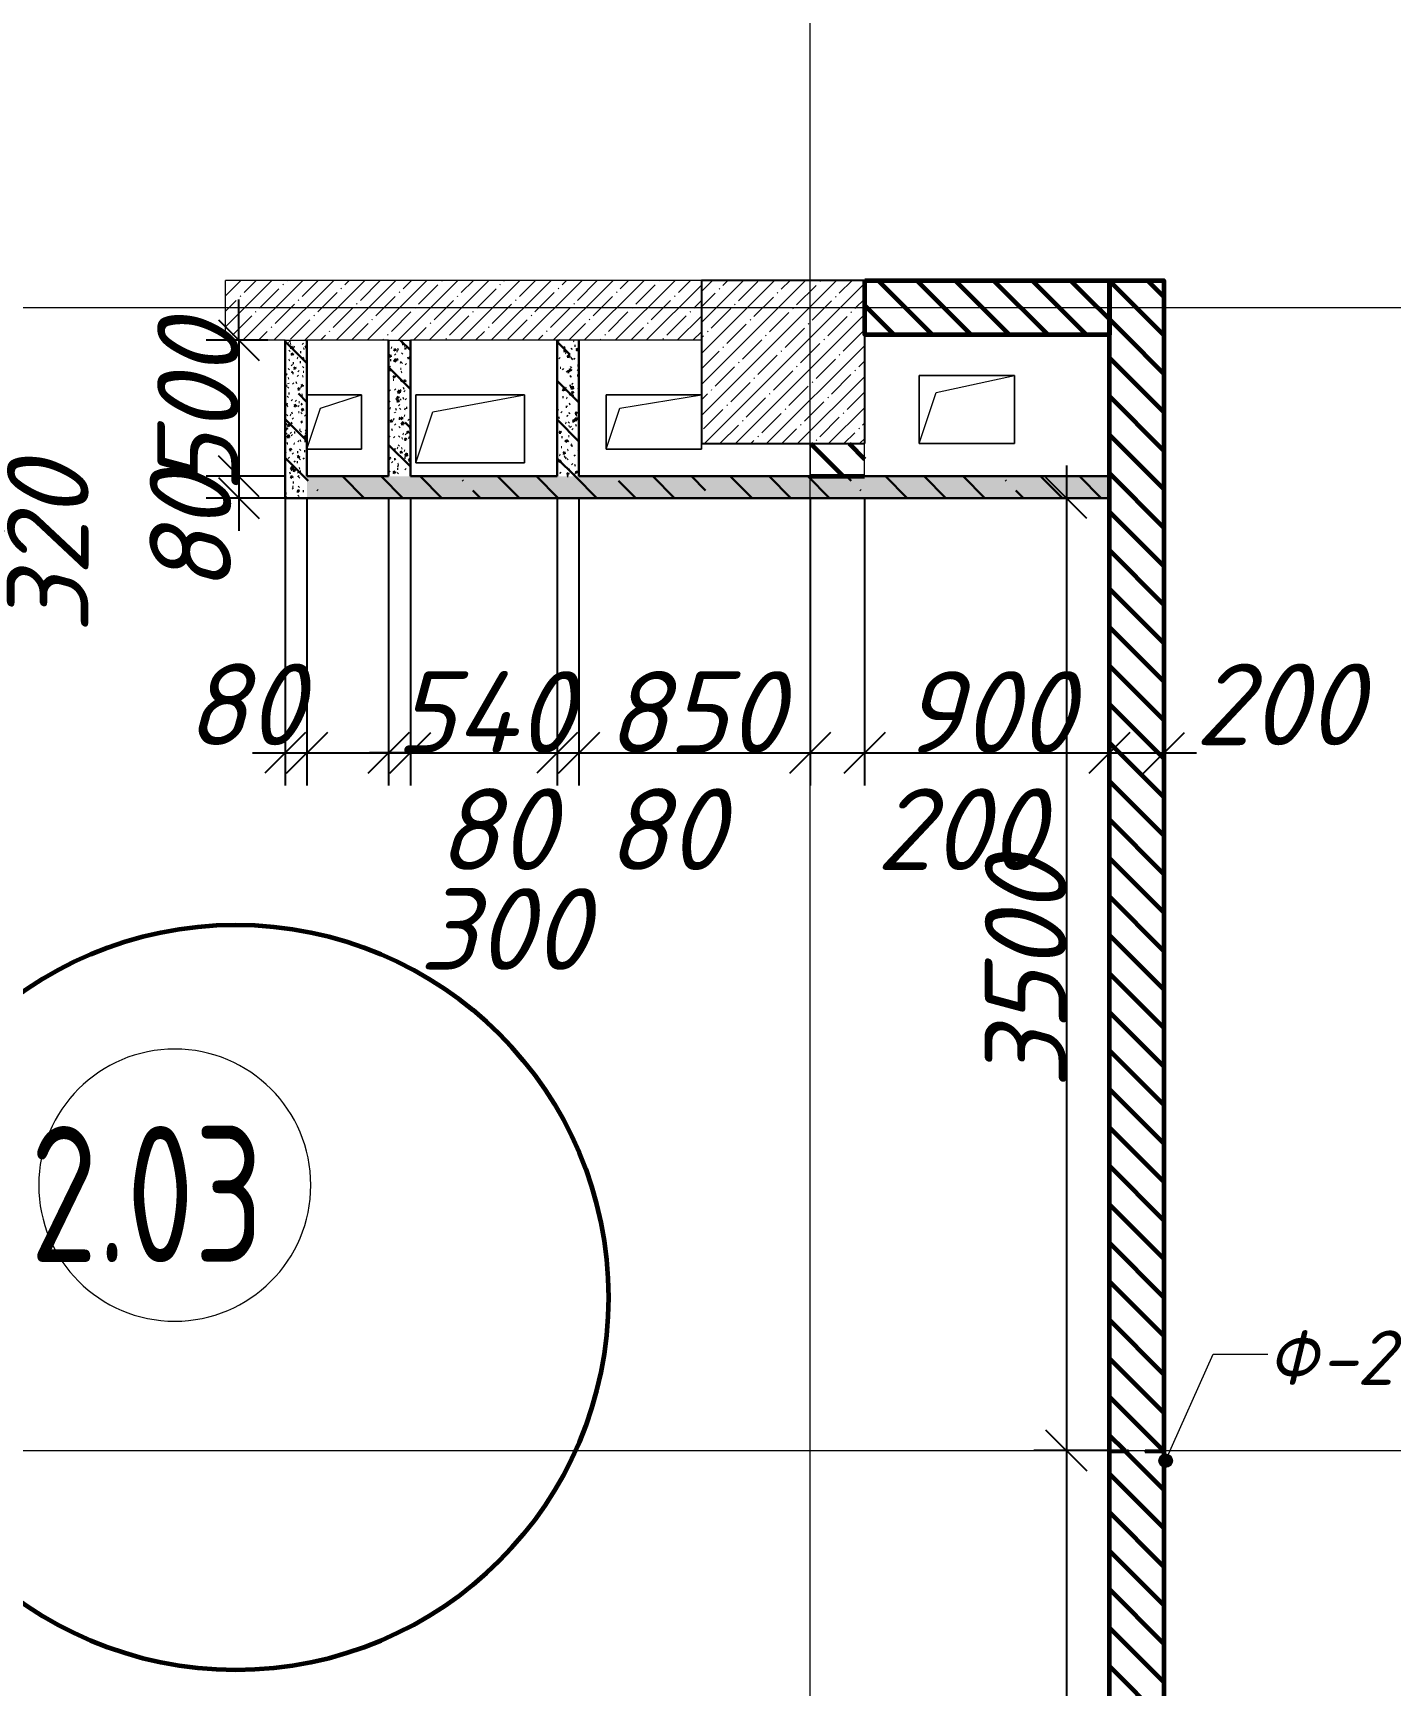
# Model space of a CAD drawing. Header units: millimetres. Extents: x 12986 to 523328, y -9759 to 30092.
# Drawn here: x 265850 to 270841, y -31 to 6043 of the extents above; entities that cross this region are included whole.
import ezdxf

# ---------------------------------------------------------------- set-up
doc = ezdxf.new("R2010")
doc.units = ezdxf.units.MM
for name, color, linetype, lineweight in [('0) ПГП', 1, 'Continuous', 30), ('2) Расчет', 1, 'Continuous', 30), ('5) Блок ячеистый', 160, 'Continuous', 60), ('A-ANNO-DIMS', 7, 'Continuous', 9), ('A-AREA-IDEN', 7, 'Continuous', 9), ('A-FLOR', 7, 'Continuous', 9), ('A-GENM', 7, 'Continuous', 9), ('A-GENM-1', 7, 'Continuous', 25), ('A-GENM-IDEN', 7, 'Continuous', 9), ('A-WALL-FNSH-2', 7, 'Continuous', 5), ('A-WALL-PATT-1', 7, 'Continuous', 5), ('S-COLS', 7, 'Continuous', 9), ('S-COLS-1', 7, 'Continuous', 5), ('S-COLS-2', 7, 'Continuous', 25), ('Оси-1', 7, 'Continuous', 20)]:
    doc.layers.add(name, color=color, linetype=linetype, lineweight=lineweight)
doc.layers.add('0)Допникки кружки', color=7, linetype='Continuous', plot=False)
doc.layers.add('A-WALL-3', color=7, linetype='Continuous', lineweight=5, true_color=0x000000)
doc.layers.add('A-WALL-5', color=7, linetype='Continuous', lineweight=13, true_color=0x008000)
doc.styles.add('ISOCPEUR_I_2', font='isocpeui.ttf', dxfattribs={"height": 300})
doc.styles.add('СПДС', font='ГОСТ тип А.ttf', dxfattribs={"width": 0.9})
doc.dimstyles.new('ISO-2_0_0_9К_СРЕДНИЙ', dxfattribs={"dimscale": 304.8, "dimtxt": 199.196235, "dimasz": 0.492126, "dimexe": 0.393701, "dimexo": 0, "dimgap": 0, "dimtad": 1, "dimdec": 0, "dimzin": 0, "dimdsep": 46, "dimtxsty": 'ISOCPEUR_I_2', "dimblk1": 'OBLIQUE', "dimblk2": 'OBLIQUE', "dimsah": 1, "dimcen": 0.09, "dimdle": 0.393701, "dimazin": 0, "dimtfac": 1, "dimtdec": 4, "dimtix": 1, "dimtmove": 2, "dimatfit": 3, "dimfxl": 1, "dimtvp": 1, "dimtolj": 1, "dimtzin": 0, "dimarcsym": 2})
doc.dimstyles.new('ISO-2_0_0_9К_СРЕДНИЙ_2', dxfattribs={"dimscale": 304.8, "dimtxt": 199.196235, "dimasz": 0.492126, "dimexe": 0.393701, "dimexo": 0, "dimgap": 0, "dimtad": 1, "dimdec": 0, "dimzin": 0, "dimdsep": 46, "dimtxsty": 'ISOCPEUR_I_2', "dimblk1": 'OBLIQUE', "dimblk2": 'OBLIQUE', "dimsah": 1, "dimcen": 0.09, "dimdle": 0.393701, "dimazin": 0, "dimtfac": 1, "dimtdec": 4, "dimtix": 1, "dimtmove": 0, "dimatfit": 3, "dimfxl": 1, "dimtvp": 1, "dimtolj": 1, "dimtzin": 0, "dimarcsym": 2})
pattern_1 = [(135, (239096.85, -2765.93), (-70.71068, -70.71068), [])]
pattern_2 = [(50, (239096.85, -2765.93), (72.87376, -6.37607), [7.62, -83.82]), (355, (239096.85, -2765.93), (-14.09699, 76.42244), [6.096, -67.056]), (100.451, (239102.924, -2766.464), (58.77696, 70.04687), [6.476, -71.236]), (46.184, (239096.85, -2745.61), (108.43142, -16.81745), [11.43, -125.73]), (96.636, (239105.89, -2747.01), (94.961, 98.9709), [9.714, -106.854]), (351.184, (239096.85, -2745.61), (94.96227, 98.9702), [9.144, -100.584]), (21, (239107.01, -2750.69), (60.64565, -40.90654), [7.62, -83.82]), (326, (239107.01, -2750.69), (24.72083, 73.67493), [6.096, -67.056]), (71.451, (239112.065, -2754.1), (85.36689, 32.76874), [6.476, -71.236]), (37.5, (239096.85, -2765.933), (1.235525, 33.822432), [3.353, -62.89, 3.353, -64.719, -67.31]), (37.5, (239096.85, -2765.933), (1.235525, 33.822432), [-134.315, 3.353, -63.957]), (7.5, (239096.85, -2765.933), (26.728146, 40.07255), [3.353, -35.458, 3.353, -61.366, -25.654]), (7.5, (239096.85, -2765.933), (26.728146, 40.07255), [-103.53, 3.353, -22.301]), (327.5, (239074.194, -2765.933), (54.236318, -2.292117), [3.353, -22.047, 3.353, -75.895, -105.156]), (327.5, (239074.194, -2765.933), (54.236318, -2.292117), [-104.648, 3.353, -101.803]), (317.5, (239064.034, -2765.933), (59.25158, 10.17014), [3.353, -29.667, 3.353, -49.276, -74.676]), (317.5, (239064.034, -2765.933), (59.25158, 10.17014), [-85.649, 3.353, -71.323])]
pattern_3 = [(135, (239096.85, -2765.93), (-142.5612, -142.5612), []), (135, (239239.41, -2765.93), (-142.5612, -142.5612), [252.016, -50.403, 3.353, -47.05])]

# ---------------------------------------------------------------- blocks, each defined once
blk = doc.blocks.new('Колонна_Несущая_Прямоугольное сечение - 600х600-29564839-АР1_1_Кладочный план 2 этажа')
at = {"layer": 'S-COLS-1'}
h = blk.add_hatch(dxfattribs=at)
h.set_pattern_fill('FP_1', color=256, style=0, pattern_type=2)
h.set_pattern_definition([(45, (-29510, -7600), (-57.02463, 57.02463), []), (45, (-29452.98, -7600), (-57.02463, 57.02463), [100.806, -20.161, 3.353, -16.808])])
h.paths.add_polyline_path([(-300, -300), (300, -300), (300, 300), (-300, 300)], flags=0)
at = {"layer": 'S-COLS-2'}
for p, q in [((300, 300), (-300, 300)), ((-300, 300), (-300, -300)), ((300, -300), (300, 300)), ((-300, -300), (300, -300))]:
    blk.add_line(p, q, dxfattribs=at)
blk = doc.blocks.new('AR_Отверстие прямоугольное _в плите_ - AR_Отверстие прямоугольное _в плите_-V49-АР1_1_Кладочный план 2 этажа')
at = {"layer": 'A-GENM'}
for p, q in [((200, 125), (-200, 125)), ((-200, 125), (-200, -125)), ((-137.5, 62.5), (200, 125)), ((200, -125), (200, 125)), ((-200, -125), (-137.5, 62.5)), ((-200, -125), (200, -125))]:
    blk.add_line(p, q, dxfattribs=at)
blk = doc.blocks.new('AR_Отверстие прямоугольное _в плите_ - AR_Отверстие прямоугольное _в плите_-V50-АР1_1_Кладочный план 2 этажа')
at = {"layer": 'A-GENM'}
for p, q in [((175, 125), (-175, 125)), ((-175, 125), (-175, -125)), ((-112.5, 62.5), (175, 125)), ((175, -125), (175, 125)), ((-175, -125), (-112.5, 62.5)), ((-175, -125), (175, -125))]:
    blk.add_line(p, q, dxfattribs=at)
blk = doc.blocks.new('AR_Отверстие прямоугольное _в плите_ - AR_Отверстие прямоугольное _в плите_-24438126-АР1_1_Кладочный план 2 этажа')
at = {"layer": 'A-GENM'}
for p, q in [((175, 100), (-175, 100)), ((-175, 100), (-175, -100)), ((-125, 50), (175, 100)), ((175, -100), (175, 100)), ((-175, -100), (-125, 50)), ((-175, -100), (175, -100))]:
    blk.add_line(p, q, dxfattribs=at)
blk = doc.blocks.new('AR_Отверстие прямоугольное _в плите_ - AR_Отверстие прямоугольное _в плите_-V51-АР1_1_Кладочный план 2 этажа')
at = {"layer": 'A-GENM'}
for p, q in [((100, 100), (-100, 100)), ((-50, 50), (100, 100)), ((100, -100), (100, 100)), ((-100, -100), (-50, 50)), ((-100, -100), (100, -100))]:
    blk.add_line(p, q, dxfattribs=at)
blk = doc.blocks.new('Фахверк_СКБ_Уголок - Ф-20_200х3960 h-28533880-АР1_1_Кладочный план 2 этажа')
at = {"layer": 'A-GENM-1'}
for p, q in [((200, 156), (125, 156)), ((125, 156), (125, 81)), ((131, 81), (131, 150)), ((131, 150), (200, 150)), ((200, 150), (200, 156)), ((125, 81), (131, 81)), ((131, 19), (125, 19)), ((125, 19), (125, -56)), ((131, -50), (131, 19)), ((125, -56), (200, -56)), ((200, -50), (131, -50)), ((200, -56), (200, -50))]:
    blk.add_line(p, q, dxfattribs=at)
blk = doc.blocks.new('_Oblique')
at = {"color": 0, "linetype": 'ByBlock', "lineweight": -2}
blk.add_line((-0.5, -0.5), (0.5, 0.5), dxfattribs=at)
blk = doc.blocks.new('*D2216')
at = {"layer": 'A-ANNO-DIMS', "color": 0, "lineweight": -2, "transparency": 16777216}
for p, q in [((266776.9, 4334.1), (266776.9, 3277.9)), ((266856.9, 4331), (266856.9, 3277.9)), ((266656.9, 3397.9), (266976.9, 3397.9))]:
    blk.add_line(p, q, dxfattribs=at)
at = {"layer": 'Defpoints', "color": 0, "transparency": 16777216}
for p in [(266776.9, 4334.1), (266856.9, 4331), (266856.9, 3397.9)]:
    blk.add_point(p, dxfattribs=at)
at = {"layer": 'A-ANNO-DIMS', "color": 0, "lineweight": -2, "transparency": 16777216, "xscale": 150, "yscale": 150, "zscale": 150, "rotation": 180}
blk.add_blockref('_Oblique', (266776.9, 3397.9), dxfattribs=at)
at = {"layer": 'A-ANNO-DIMS', "color": 0, "lineweight": -2, "transparency": 16777216, "xscale": 150, "yscale": 150, "zscale": 150}
blk.add_blockref('_Oblique', (266856.9, 3397.9), dxfattribs=at)
at = {"layer": 'A-ANNO-DIMS', "color": 0, "transparency": 16777216, "insert": (266409.3, 3725.9), "char_height": 300, "width": 303.391, "attachment_point": 1, "line_spacing_factor": 1.149209, "style": 'ISOCPEUR_I_2'}
blk.add_mtext('\\A1;80', dxfattribs=at)
blk = doc.blocks.new('*D2217')
at = {"layer": 'A-ANNO-DIMS', "color": 0, "lineweight": -2, "transparency": 16777216}
for p, q in [((266856.9, 4331), (266856.9, 3277.9)), ((267156.9, 4331), (267156.9, 3277.9)), ((266736.9, 3397.9), (267276.9, 3397.9))]:
    blk.add_line(p, q, dxfattribs=at)
at = {"layer": 'Defpoints', "color": 0, "transparency": 16777216}
for p in [(266856.9, 4331), (267156.9, 4331), (267156.9, 3397.9)]:
    blk.add_point(p, dxfattribs=at)
at = {"layer": 'A-ANNO-DIMS', "color": 0, "lineweight": -2, "transparency": 16777216, "xscale": 150, "yscale": 150, "zscale": 150, "rotation": 180}
blk.add_blockref('_Oblique', (266856.9, 3397.9), dxfattribs=at)
at = {"layer": 'A-ANNO-DIMS', "color": 0, "lineweight": -2, "transparency": 16777216, "xscale": 150, "yscale": 150, "zscale": 150}
blk.add_blockref('_Oblique', (267156.9, 3397.9), dxfattribs=at)
at = {"layer": 'A-ANNO-DIMS', "color": 0, "transparency": 16777216, "insert": (267268.1, 2900.4), "char_height": 300, "width": 455.087, "attachment_point": 1, "line_spacing_factor": 1.149209, "style": 'ISOCPEUR_I_2'}
blk.add_mtext('\\A1;300', dxfattribs=at)
blk = doc.blocks.new('*D2218')
at = {"layer": 'A-ANNO-DIMS', "color": 0, "lineweight": -2, "transparency": 16777216}
for p, q in [((267156.9, 4331), (267156.9, 3277.9)), ((267236.9, 4331), (267236.9, 3277.9)), ((267036.9, 3397.9), (267356.9, 3397.9))]:
    blk.add_line(p, q, dxfattribs=at)
at = {"layer": 'Defpoints', "color": 0, "transparency": 16777216}
for p in [(267156.9, 4331), (267236.9, 4331), (267236.9, 3397.9)]:
    blk.add_point(p, dxfattribs=at)
at = {"layer": 'A-ANNO-DIMS', "color": 0, "lineweight": -2, "transparency": 16777216, "xscale": 150, "yscale": 150, "zscale": 150, "rotation": 180}
blk.add_blockref('_Oblique', (267156.9, 3397.9), dxfattribs=at)
at = {"layer": 'A-ANNO-DIMS', "color": 0, "lineweight": -2, "transparency": 16777216, "xscale": 150, "yscale": 150, "zscale": 150}
blk.add_blockref('_Oblique', (267236.9, 3397.9), dxfattribs=at)
at = {"layer": 'A-ANNO-DIMS', "color": 0, "transparency": 16777216, "insert": (267334.5, 3267.1), "char_height": 300, "width": 303.391, "attachment_point": 1, "line_spacing_factor": 1.149209, "style": 'ISOCPEUR_I_2'}
blk.add_mtext('\\A1;80', dxfattribs=at)
blk = doc.blocks.new('*D2219')
at = {"layer": 'A-ANNO-DIMS', "color": 0, "lineweight": -2, "transparency": 16777216}
for p, q in [((267236.9, 4331), (267236.9, 3277.9)), ((267776.6, 4331), (267776.6, 3277.9)), ((267236.9, 3397.9), (267086.9, 3397.9)), ((267236.9, 3397.9), (267776.6, 3397.9)), ((267776.6, 3397.9), (267926.6, 3397.9))]:
    blk.add_line(p, q, dxfattribs=at)
at = {"layer": 'Defpoints', "color": 0, "transparency": 16777216}
for p in [(267236.9, 4331), (267776.6, 4331), (267776.6, 3397.9)]:
    blk.add_point(p, dxfattribs=at)
at = {"layer": 'A-ANNO-DIMS', "color": 0, "lineweight": -2, "transparency": 16777216, "xscale": 150, "yscale": 150, "zscale": 150}
blk.add_blockref('_Oblique', (267236.9, 3397.9), dxfattribs=at)
at = {"layer": 'A-ANNO-DIMS', "color": 0, "lineweight": -2, "transparency": 16777216, "xscale": 150, "yscale": 150, "zscale": 150, "rotation": 180}
blk.add_blockref('_Oblique', (267776.6, 3397.9), dxfattribs=at)
at = {"layer": 'A-ANNO-DIMS', "color": 0, "transparency": 16777216, "insert": (267506.7, 3547.9), "char_height": 300, "width": 473.474, "attachment_point": 5, "style": 'ISOCPEUR_I_2'}
blk.add_mtext('\\A1;540', dxfattribs=at)
blk = doc.blocks.new('*D2220')
at = {"layer": 'A-ANNO-DIMS', "color": 0, "lineweight": -2, "transparency": 16777216}
for p, q in [((267776.6, 4331), (267776.6, 3277.9)), ((267856.6, 4331), (267856.6, 3277.9)), ((267656.6, 3397.9), (267976.6, 3397.9))]:
    blk.add_line(p, q, dxfattribs=at)
at = {"layer": 'Defpoints', "color": 0, "transparency": 16777216}
for p in [(267776.6, 4331), (267856.6, 4331), (267856.6, 3397.9)]:
    blk.add_point(p, dxfattribs=at)
at = {"layer": 'A-ANNO-DIMS', "color": 0, "lineweight": -2, "transparency": 16777216, "xscale": 150, "yscale": 150, "zscale": 150, "rotation": 180}
blk.add_blockref('_Oblique', (267776.6, 3397.9), dxfattribs=at)
at = {"layer": 'A-ANNO-DIMS', "color": 0, "lineweight": -2, "transparency": 16777216, "xscale": 150, "yscale": 150, "zscale": 150}
blk.add_blockref('_Oblique', (267856.6, 3397.9), dxfattribs=at)
at = {"layer": 'A-ANNO-DIMS', "color": 0, "transparency": 16777216, "insert": (267956.3, 3267.1), "char_height": 300, "width": 303.391, "attachment_point": 1, "line_spacing_factor": 1.149209, "style": 'ISOCPEUR_I_2'}
blk.add_mtext('\\A1;80', dxfattribs=at)
blk = doc.blocks.new('*D2221')
at = {"layer": 'A-ANNO-DIMS', "color": 0, "lineweight": -2, "transparency": 16777216}
for p, q in [((267856.6, 4331), (267856.6, 3277.9)), ((268706.6, 4331), (268706.6, 3277.9)), ((267736.6, 3397.9), (268826.6, 3397.9))]:
    blk.add_line(p, q, dxfattribs=at)
at = {"layer": 'Defpoints', "color": 0, "transparency": 16777216}
for p in [(267856.6, 4331), (268706.6, 4331), (268706.6, 3397.9)]:
    blk.add_point(p, dxfattribs=at)
at = {"layer": 'A-ANNO-DIMS', "color": 0, "lineweight": -2, "transparency": 16777216, "xscale": 150, "yscale": 150, "zscale": 150, "rotation": 180}
blk.add_blockref('_Oblique', (267856.6, 3397.9), dxfattribs=at)
at = {"layer": 'A-ANNO-DIMS', "color": 0, "lineweight": -2, "transparency": 16777216, "xscale": 150, "yscale": 150, "zscale": 150}
blk.add_blockref('_Oblique', (268706.6, 3397.9), dxfattribs=at)
at = {"layer": 'A-ANNO-DIMS', "color": 0, "transparency": 16777216, "insert": (268281.6, 3547.9), "char_height": 300, "width": 455.087, "attachment_point": 5, "style": 'ISOCPEUR_I_2'}
blk.add_mtext('\\A1;850', dxfattribs=at)
blk = doc.blocks.new('*D2222')
at = {"layer": 'A-ANNO-DIMS', "color": 0, "lineweight": -2, "transparency": 16777216}
for p, q in [((268706.6, 4331), (268706.6, 3277.9)), ((268906.6, 4331), (268906.6, 3277.9)), ((268586.6, 3397.9), (269026.6, 3397.9))]:
    blk.add_line(p, q, dxfattribs=at)
at = {"layer": 'Defpoints', "color": 0, "transparency": 16777216}
for p in [(268706.6, 4331), (268906.6, 4331), (268906.6, 3397.9)]:
    blk.add_point(p, dxfattribs=at)
at = {"layer": 'A-ANNO-DIMS', "color": 0, "lineweight": -2, "transparency": 16777216, "xscale": 150, "yscale": 150, "zscale": 150, "rotation": 180}
blk.add_blockref('_Oblique', (268706.6, 3397.9), dxfattribs=at)
at = {"layer": 'A-ANNO-DIMS', "color": 0, "lineweight": -2, "transparency": 16777216, "xscale": 150, "yscale": 150, "zscale": 150}
blk.add_blockref('_Oblique', (268906.6, 3397.9), dxfattribs=at)
at = {"layer": 'A-ANNO-DIMS', "color": 0, "transparency": 16777216, "insert": (268948.3, 3267.1), "char_height": 300, "width": 455.087, "attachment_point": 1, "line_spacing_factor": 1.149209, "style": 'ISOCPEUR_I_2'}
blk.add_mtext('\\A1;200', dxfattribs=at)
blk = doc.blocks.new('*D2223')
at = {"layer": 'A-ANNO-DIMS', "color": 0, "lineweight": -2, "transparency": 16777216}
for p, q in [((268906.6, 4331), (268906.6, 3277.9)), ((269806.9, 3504), (269806.9, 3277.9)), ((268786.6, 3397.9), (269926.9, 3397.9))]:
    blk.add_line(p, q, dxfattribs=at)
at = {"layer": 'Defpoints', "color": 0, "transparency": 16777216}
for p in [(268906.6, 4331), (269806.9, 3504), (269806.9, 3397.9)]:
    blk.add_point(p, dxfattribs=at)
at = {"layer": 'A-ANNO-DIMS', "color": 0, "lineweight": -2, "transparency": 16777216, "xscale": 150, "yscale": 150, "zscale": 150, "rotation": 180}
blk.add_blockref('_Oblique', (268906.6, 3397.9), dxfattribs=at)
at = {"layer": 'A-ANNO-DIMS', "color": 0, "lineweight": -2, "transparency": 16777216, "xscale": 150, "yscale": 150, "zscale": 150}
blk.add_blockref('_Oblique', (269806.9, 3397.9), dxfattribs=at)
at = {"layer": 'A-ANNO-DIMS', "color": 0, "transparency": 16777216, "insert": (269356.7, 3547.9), "char_height": 300, "width": 455.087, "attachment_point": 5, "style": 'ISOCPEUR_I_2'}
blk.add_mtext('\\A1;900', dxfattribs=at)
blk = doc.blocks.new('*D2224')
at = {"layer": 'A-ANNO-DIMS', "color": 0, "lineweight": -2, "transparency": 16777216}
for p, q in [((269806.9, 3504), (269806.9, 3277.9)), ((270006.9, 3504), (270006.9, 3277.9)), ((269686.9, 3397.9), (270126.9, 3397.9))]:
    blk.add_line(p, q, dxfattribs=at)
at = {"layer": 'Defpoints', "color": 0, "transparency": 16777216}
for p in [(269806.9, 3504), (270006.9, 3504), (270006.9, 3397.9)]:
    blk.add_point(p, dxfattribs=at)
at = {"layer": 'A-ANNO-DIMS', "color": 0, "lineweight": -2, "transparency": 16777216, "xscale": 150, "yscale": 150, "zscale": 150, "rotation": 180}
blk.add_blockref('_Oblique', (269806.9, 3397.9), dxfattribs=at)
at = {"layer": 'A-ANNO-DIMS', "color": 0, "lineweight": -2, "transparency": 16777216, "xscale": 150, "yscale": 150, "zscale": 150}
blk.add_blockref('_Oblique', (270006.9, 3397.9), dxfattribs=at)
at = {"layer": 'A-ANNO-DIMS', "color": 0, "transparency": 16777216, "insert": (270120, 3725.9), "char_height": 300, "width": 455.087, "attachment_point": 1, "line_spacing_factor": 1.149209, "style": 'ISOCPEUR_I_2'}
blk.add_mtext('\\A1;200', dxfattribs=at)
blk = doc.blocks.new('*D2225')
at = {"layer": 'A-ANNO-DIMS', "color": 0, "lineweight": -2, "transparency": 16777216}
for p, q in [((265623.3, 4654.1), (265623.3, 4094.1)), ((265256.9, 4534.1), (265743.3, 4534.1)), ((265258, 4214.1), (265743.3, 4214.1))]:
    blk.add_line(p, q, dxfattribs=at)
at = {"layer": 'Defpoints', "color": 0, "transparency": 16777216}
for p in [(265256.9, 4534.1), (265258, 4214.1), (265623.3, 4214.1)]:
    blk.add_point(p, dxfattribs=at)
at = {"layer": 'A-ANNO-DIMS', "color": 0, "lineweight": -2, "transparency": 16777216, "xscale": 150, "yscale": 150, "zscale": 150}
for p, rotation in [((265623.3, 4534.1), 90), ((265623.3, 4214.1), 270)]:
    blk.add_blockref('_Oblique', p, dxfattribs=dict(at, rotation=rotation))
at = {"layer": 'A-ANNO-DIMS', "color": 0, "transparency": 16777216, "insert": (265754.1, 3836.5), "char_height": 300, "width": 455.087, "attachment_point": 1, "rotation": 90, "line_spacing_factor": 1.149209, "style": 'ISOCPEUR_I_2'}
blk.add_mtext('\\A1;320', dxfattribs=at)
blk = doc.blocks.new('*D2227')
at = {"layer": 'A-ANNO-DIMS', "color": 0, "lineweight": -2, "transparency": 16777216}
for p, q in [((266606.3, 4914.1), (266606.3, 5064.1)), ((266712.4, 4914.1), (266486.3, 4914.1)), ((266606.3, 4914.1), (266606.3, 4414.1)), ((266775.7, 4414.1), (266486.3, 4414.1)), ((266606.3, 4414.1), (266606.3, 4264.1))]:
    blk.add_line(p, q, dxfattribs=at)
at = {"layer": 'Defpoints', "color": 0, "transparency": 16777216}
for p in [(266712.4, 4914.1), (266606.3, 4414.1), (266775.7, 4414.1)]:
    blk.add_point(p, dxfattribs=at)
at = {"layer": 'A-ANNO-DIMS', "color": 0, "lineweight": -2, "transparency": 16777216, "xscale": 150, "yscale": 150, "zscale": 150}
for p, rotation in [((266606.3, 4914.1), 270), ((266606.3, 4414.1), 90)]:
    blk.add_blockref('_Oblique', p, dxfattribs=dict(at, rotation=rotation))
at = {"layer": 'A-ANNO-DIMS', "color": 0, "transparency": 16777216, "insert": (266456.3, 4664.1), "char_height": 300, "width": 455.087, "attachment_point": 5, "rotation": 90, "style": 'ISOCPEUR_I_2'}
blk.add_mtext('\\A1;500', dxfattribs=at)
blk = doc.blocks.new('*D2228')
at = {"layer": 'A-ANNO-DIMS', "color": 0, "lineweight": -2, "transparency": 16777216}
for p, q in [((266606.3, 4534.1), (266606.3, 4214.1)), ((266775.7, 4414.1), (266486.3, 4414.1)), ((266776.9, 4334.1), (266486.3, 4334.1))]:
    blk.add_line(p, q, dxfattribs=at)
at = {"layer": 'Defpoints', "color": 0, "transparency": 16777216}
for p in [(266775.7, 4414.1), (266606.3, 4334.1), (266776.9, 4334.1)]:
    blk.add_point(p, dxfattribs=at)
at = {"layer": 'A-ANNO-DIMS', "color": 0, "lineweight": -2, "transparency": 16777216, "xscale": 150, "yscale": 150, "zscale": 150}
for p, rotation in [((266606.3, 4414.1), 90), ((266606.3, 4334.1), 270)]:
    blk.add_blockref('_Oblique', p, dxfattribs=dict(at, rotation=rotation))
at = {"layer": 'A-ANNO-DIMS', "color": 0, "transparency": 16777216, "insert": (266278.3, 3984.5), "char_height": 300, "width": 303.391, "attachment_point": 1, "rotation": 90, "line_spacing_factor": 1.149209, "style": 'ISOCPEUR_I_2'}
blk.add_mtext('\\A1;80', dxfattribs=at)
blk = doc.blocks.new('*D2589')
at = {"layer": 'A-ANNO-DIMS', "color": 0, "lineweight": -2, "transparency": 16777216}
for p, q in [((269648.2, 4454.1), (269648.2, 714.1)), ((269551.2, 4334.1), (269768.2, 4334.1)), ((269800.9, 834.1), (269528.2, 834.1))]:
    blk.add_line(p, q, dxfattribs=at)
at = {"layer": 'Defpoints', "color": 0, "transparency": 16777216}
for p in [(269551.2, 4334.1), (269648.2, 834.1), (269800.9, 834.1)]:
    blk.add_point(p, dxfattribs=at)
at = {"layer": 'A-ANNO-DIMS', "color": 0, "lineweight": -2, "transparency": 16777216, "xscale": 150, "yscale": 150, "zscale": 150}
for p, rotation in [((269648.2, 4334.1), 90), ((269648.2, 834.1), 270)]:
    blk.add_blockref('_Oblique', p, dxfattribs=dict(at, rotation=rotation))
at = {"layer": 'A-ANNO-DIMS', "color": 0, "transparency": 16777216, "insert": (269498.2, 2584.1), "char_height": 300, "width": 606.782, "attachment_point": 5, "rotation": 90, "style": 'ISOCPEUR_I_2'}
blk.add_mtext('\\A1;3500', dxfattribs=at)
blk = doc.blocks.new('*D2590')
at = {"layer": 'A-ANNO-DIMS', "color": 0, "lineweight": -2, "transparency": 16777216}
for p, q in [((269648.2, 954.1), (269648.2, -2785.9)), ((269800.9, 834.1), (269528.2, 834.1)), ((269754.3, -2665.9), (269528.2, -2665.9))]:
    blk.add_line(p, q, dxfattribs=at)
at = {"layer": 'Defpoints', "color": 0, "transparency": 16777216}
for p in [(269800.9, 834.1), (269648.2, -2665.9), (269754.3, -2665.9)]:
    blk.add_point(p, dxfattribs=at)
at = {"layer": 'A-ANNO-DIMS', "color": 0, "lineweight": -2, "transparency": 16777216, "xscale": 150, "yscale": 150, "zscale": 150}
for p, rotation in [((269648.2, 834.1), 90), ((269648.2, -2665.9), 270)]:
    blk.add_blockref('_Oblique', p, dxfattribs=dict(at, rotation=rotation))
at = {"layer": 'A-ANNO-DIMS', "color": 0, "transparency": 16777216, "insert": (269498.2, -915.9), "char_height": 300, "width": 606.782, "attachment_point": 5, "rotation": 90, "style": 'ISOCPEUR_I_2'}
blk.add_mtext('\\A1;3500', dxfattribs=at)
blk = doc.blocks.new('Марка_Помещения - Номер-25198446-Объем проектирования 2 этажа')
at = {"layer": 'A-AREA-IDEN'}
for start, end in [(360, 180), (180, 360)]:
    blk.add_arc((0, 0), 2.5, start, end, dxfattribs=at)

msp = doc.modelspace()

# ---------------------------------------------------------------- hatches: boundary and pattern name
at = {"layer": '0) ПГП'}
h = msp.add_hatch(dxfattribs=at)
h.set_pattern_fill('FP_25', color=256, style=0, pattern_type=2)
h.set_pattern_definition(pattern_2)
h.paths.add_polyline_path([(266856.85086, 4334.06731), (266856.85086, 4914.06731), (266776.85086, 4914.06731), (266776.85086, 4334.06731)], flags=0)
h = msp.add_hatch(dxfattribs=at)
h.set_pattern_fill('FP_26', color=256, style=0, pattern_type=2)
h.set_pattern_definition(pattern_3)
h.paths.add_polyline_path([(266856.85086, 4334.06731), (266856.85086, 4914.06731), (266776.85086, 4914.06731), (266776.85086, 4334.06731)], flags=0)
h = msp.add_hatch(dxfattribs=at)
h.set_pattern_fill('FP_25', color=256, style=0, pattern_type=2)
h.set_pattern_definition(pattern_2)
h.paths.add_polyline_path([(267156.85086, 4414.06731), (267236.85086, 4414.06731), (267236.85086, 4914.06731), (267156.85086, 4914.06731)], flags=0)
h = msp.add_hatch(dxfattribs=at)
h.set_pattern_fill('FP_26', color=256, style=0, pattern_type=2)
h.set_pattern_definition(pattern_3)
h.paths.add_polyline_path([(267156.85086, 4414.06731), (267236.85086, 4414.06731), (267236.85086, 4914.06731), (267156.85086, 4914.06731)], flags=0)
h = msp.add_hatch(dxfattribs=at)
h.set_pattern_fill('FP_25', color=256, style=0, pattern_type=2)
h.set_pattern_definition(pattern_2)
h.paths.add_polyline_path([(267776.59427, 4414.06731), (267856.59427, 4414.06731), (267856.59427, 4914.06731), (267776.59427, 4914.06731)], flags=0)
h = msp.add_hatch(dxfattribs=at)
h.set_pattern_fill('FP_26', color=256, style=0, pattern_type=2)
h.set_pattern_definition(pattern_3)
h.paths.add_polyline_path([(267776.59427, 4414.06731), (267856.59427, 4414.06731), (267856.59427, 4914.06731), (267776.59427, 4914.06731)], flags=0)
h = msp.add_hatch(dxfattribs=at)
h.set_pattern_fill('FP_25', color=256, style=0, pattern_type=2)
h.set_pattern_definition(pattern_2)
h.paths.add_polyline_path([(269806.85079, 4334.06731), (269806.85079, 4414.06731), (266856.85086, 4414.06731), (266856.85086, 4334.06731), (268110.28831, 4334.06731)], flags=0)
h = msp.add_hatch(dxfattribs=at)
h.set_pattern_fill('FP_26', color=256, style=0, pattern_type=2)
h.set_pattern_definition(pattern_3)
h.paths.add_polyline_path([(269806.85079, 4334.06731), (269806.85079, 4414.06731), (266856.85086, 4414.06731), (266856.85086, 4334.06731), (268110.28831, 4334.06731)], flags=0)
at = {"layer": '5) Блок ячеистый'}
h = msp.add_hatch(dxfattribs=at)
h.set_pattern_fill('FP_22', color=256, style=0, pattern_type=2)
h.set_pattern_definition(pattern_1)
h.paths.add_polyline_path([(269806.85079, 4934.06731), (270006.85079, 4934.06731), (270006.85079, 5134.06731), (268906.85127, 5134.01021), (268906.85127, 4934.06731)], flags=0)
h = msp.add_hatch(dxfattribs=at)
h.set_pattern_fill('FP_22', color=256, style=0, pattern_type=2)
h.set_pattern_definition(pattern_1)
h.paths.add_polyline_path([(269806.85079, -2665.9327), (269937.85082, -2665.9327), (269937.85082, -2659.9327), (270006.85079, -2659.9327), (270006.85079, 828.0673), (269937.85079, 828.0673), (269937.85079, 834.0673), (270006.85079, 834.0673), (270006.85079, 4934.06731), (269806.85079, 4934.06731), (269806.85079, 834.0673), (269875.85079, 834.0673), (269875.85079, 828.0673), (269806.85079, 828.0673), (269806.85079, -2659.9327)], flags=0)
h = msp.add_hatch(dxfattribs=at)
h.set_pattern_fill('FP_22', color=256, style=0, pattern_type=2)
h.set_pattern_definition(pattern_1)
h.paths.add_polyline_path([(268706.59427, 4414.06731), (268906.59427, 4414.06731), (268906.59427, 4534.06731), (268706.59427, 4534.06731)], flags=0)
at = {"layer": 'A-GENM-IDEN'}
h = msp.add_hatch(color=256, dxfattribs=at)
edge = h.paths.add_edge_path(flags=0)
edge.add_arc((270012.85079, 796.5673), 25, 0, 360)
at = {"layer": 'A-WALL-PATT-1'}
h = msp.add_hatch(dxfattribs=at)
h.set_pattern_fill('FP_7', color=256, style=0, pattern_type=2)
h.set_pattern_definition([(45, (239096.85, -2765.93), (-57.02463, 57.02463), []), (45, (239153.876, -2765.93), (-57.02463, 57.02463), [100.806, -20.161, 3.353, -16.808])])
h.paths.add_polyline_path([(267236.85086, 4914.06731), (268306.59427, 4914.06731), (268306.59427, 5134.06731), (266556.8508, 5134.06731), (266556.8508, 4914.06731), (267156.85086, 4914.06731)], flags=0)
h.paths.add_polyline_path([(265256.8508, 4914.06731), (265456.8508, 4914.06731), (265456.8508, 5134.06731), (265256.8508, 5134.06731)], flags=0)

# ---------------------------------------------------------------- linework, layer by layer
at = {"layer": '0) ПГП'}
for p, q in [((266776.85086, 4334.06731), (266776.85086, 4914.06731)), ((267236.85086, 4914.06731), (267236.85086, 4414.06731)), ((267856.59427, 4914.06731), (267856.59427, 4414.06731)), ((267156.85086, 4414.06731), (266856.85086, 4414.06731)), ((267776.59427, 4414.06731), (267236.85086, 4414.06731)), ((268706.59427, 4414.06731), (267856.59427, 4414.06731)), ((269806.85079, 4414.06731), (268906.59427, 4414.06731))]:
    msp.add_line(p, q, dxfattribs=at)
at = {"layer": '0)Допникки кружки', "color": 6, "lineweight": 60}
msp.add_circle((266595.23644, 1396.45293), 1369.38563, dxfattribs=at)
at = {"layer": '2) Расчет'}
for p, q in [((266856.85086, 4914.06731), (266856.85086, 4414.06731)), ((267156.85086, 4414.06731), (267156.85086, 4914.06731)), ((267776.59427, 4414.06731), (267776.59427, 4914.06731)), ((266776.85086, 4334.06731), (269806.85079, 4334.06731))]:
    msp.add_line(p, q, dxfattribs=at)
at = {"layer": '5) Блок ячеистый'}
msp.add_line((268706.59427, 4414.06731), (268906.59427, 4414.06731), dxfattribs=at)
for points in [[(268906.85127, 5134.06731), (269806.85079, 5134.06731), (269806.85079, 4934.06731), (268906.85127, 4934.06731)], [(269806.85079, 5134.06731), (270006.85079, 5134.06731), (270006.85079, -2659.9327), (269806.85079, -2659.9327)]]:
    msp.add_lwpolyline(points, close=True, dxfattribs=at)
at = {"layer": 'A-FLOR'}
for p, q in [((269106.85079, 4784.06748), (269456.85079, 4784.06748)), ((269106.85079, 4534.06748), (269106.85079, 4784.06748)), ((269456.85079, 4784.06748), (269456.85079, 4534.06748)), ((266856.85086, 4714.06731), (267056.85086, 4714.06731)), ((267056.85086, 4714.06731), (267056.85086, 4514.06731)), ((267256.59427, 4714.06748), (267656.59427, 4714.06748)), ((267256.59427, 4464.06748), (267256.59427, 4714.06748)), ((267656.59427, 4714.06748), (267656.59427, 4464.06748)), ((267956.59427, 4714.06731), (268306.59427, 4714.06731)), ((267956.59427, 4514.06731), (267956.59427, 4714.06731)), ((268306.59427, 4714.06731), (268306.59427, 4514.06731)), ((267056.85086, 4514.06731), (266856.85086, 4514.06731)), ((268306.59427, 4514.06731), (267956.59427, 4514.06731)), ((269456.85079, 4534.06748), (269106.85079, 4534.06748)), ((267656.59427, 4464.06748), (267256.59427, 4464.06748))]:
    msp.add_line(p, q, dxfattribs=at)
at = {"layer": 'A-GENM-IDEN'}
for p, q in [((270012.85079, 796.5673), (270187.67441, 1187.63984)), ((270187.67441, 1187.63984), (270388.38876, 1187.63984))]:
    msp.add_line(p, q, dxfattribs=at)
msp.add_circle((270012.85079, 796.5673), 25, dxfattribs=at)
at = {"layer": 'A-WALL-3'}
for p, q in [((266556.8508, 4914.06731), (266556.8508, 5134.06731)), ((268306.59427, 5134.06731), (266556.8508, 5134.06731)), ((268306.59427, 4914.06731), (268306.59427, 5134.06731)), ((266776.85086, 4914.06731), (266556.8508, 4914.06731)), ((267156.85086, 4914.06731), (266856.85086, 4914.06731)), ((268306.59427, 4914.06731), (267236.85086, 4914.06731))]:
    msp.add_line(p, q, dxfattribs=at)
at = {"layer": 'A-WALL-5'}
for p, q in [((266776.85086, 4914.06731), (266856.85086, 4914.06731)), ((267156.85086, 4914.06731), (267236.85086, 4914.06731))]:
    msp.add_line(p, q, dxfattribs=at)
at = {"layer": 'A-WALL-FNSH-2'}
for p, q in [((268906.85127, 5134.06731), (270006.85079, 5134.06731)), ((270006.85079, 5134.06731), (270006.85079, 834.0673)), ((269806.85079, 4934.06731), (268906.85127, 4934.06731)), ((269806.85079, 834.0673), (269806.85079, 4934.06731)), ((268706.59427, 4534.06731), (268706.59427, 4414.06731)), ((268906.59427, 4414.06731), (268906.59427, 4534.06731)), ((269806.85079, -2665.9327), (269806.85079, 759.0673)), ((270006.85079, 759.0673), (270006.85079, -2659.9327))]:
    msp.add_line(p, q, dxfattribs=at)
at = {"layer": 'Оси-1'}
for p, q in [((268706.85078, -6915.9327), (268706.85078, 25871.01046)), ((234936.85079, 5034.0673), (365048.47884, 5034.0673)), ((234936.85079, 834.0673), (365048.47884, 834.0673))]:
    msp.add_line(p, q, dxfattribs=at)

# ---------------------------------------------------------------- block references
at = {"layer": 'A-AREA-IDEN', "xscale": 199.9999999999999, "yscale": 199.9999999999999, "zscale": 199.9999999999999}
msp.add_blockref('Марка_Помещения - Номер-25198446-Объем проектирования 2 этажа', (266370.87176, 1809.19057), dxfattribs=at)
at = {"layer": 'A-GENM'}
for name, p in [('AR_Отверстие прямоугольное _в плите_ - AR_Отверстие прямоугольное _в плите_-V50-АР1_1_Кладочный план 2 этажа', (269281.85079, 4659.06748)), ('AR_Отверстие прямоугольное _в плите_ - AR_Отверстие прямоугольное _в плите_-V51-АР1_1_Кладочный план 2 этажа', (266956.85086, 4614.06731)), ('AR_Отверстие прямоугольное _в плите_ - AR_Отверстие прямоугольное _в плите_-V49-АР1_1_Кладочный план 2 этажа', (267456.59427, 4589.06748)), ('AR_Отверстие прямоугольное _в плите_ - AR_Отверстие прямоугольное _в плите_-24438126-АР1_1_Кладочный план 2 этажа', (268131.59427, 4614.06731))]:
    msp.add_blockref(name, p, dxfattribs=at)
at = {"layer": 'A-GENM-1', "rotation": 269.9999999999999}
msp.add_blockref('Фахверк_СКБ_Уголок - Ф-20_200х3960 h-28533880-АР1_1_Кладочный план 2 этажа', (269856.85079, 959.0673), dxfattribs=at)
at = {"layer": 'S-COLS'}
msp.add_blockref('Колонна_Несущая_Прямоугольное сечение - 600х600-29564839-АР1_1_Кладочный план 2 этажа', (268606.85127, 4834.06731), dxfattribs=at)

# ---------------------------------------------------------------- texts
at = {"layer": 'A-AREA-IDEN', "insert": (265839.40546, 2026.30918), "char_height": 500, "width": 1327.5945, "attachment_point": 1, "style": 'СПДС'}
msp.add_mtext('2.03', dxfattribs=at)
at = {"layer": 'A-GENM-IDEN', "char_height": 200, "attachment_point": 1, "style": 'ISOCPEUR_I_2'}
for s, insert, width in [('\\fISOCPEUR|b0|i1|c204|p34|;\\W.9;Ф', (270388.38876, 1275.25442), 230.886), ('-20', (270578.88876, 1275.25442), 476.202375)]:
    msp.add_mtext(s, dxfattribs=dict(at, insert=insert, width=width))

# ---------------------------------------------------------------- dimensions: what is measured, and where the dimension line sits
at = {"layer": 'A-ANNO-DIMS'}
for base, p1, p2, override, picture, middle in [((266606.29656, 4414.06731), (266712.36258, 4914.06731), (266775.74799, 4414.06731), {"dimpost": '<>', "dimfxl": 504.001697}, '*D2227', (266456.29656, 4664.06731)), ((269648.18504, 834.0673), (269551.20306, 4334.06731), (269800.85079, 834.0673), {"dimpost": '<>', "dimfxl": 3508.892134}, '*D2589', (269498.18504, 2584.06731)), ((269648.18504, -2665.9327), (269800.85079, 834.0673), (269754.25106, -2665.9327), {"dimpost": '<>', "dimfxl": 3500.310208}, '*D2590', (269498.18504, -915.9327))]:
    dim = msp.add_linear_dim(base=base, p1=p1, p2=p2, angle=90, dimstyle='ISO-2_0_0_9К_СРЕДНИЙ_2', override=override, dxfattribs=at)
    dim.commit()
    dim.dimension.update_dxf_attribs({"geometry": picture, "text_midpoint": middle})
for base, p1, p2, override, picture, middle in [((265623.28896, 4214.06731), (265256.8508, 4534.06731), (265257.95368, 4214.06731), {"dimpost": '<>', "dimfxl": 320.001901}, '*D2225', (265954.0552, 4063.99833)), ((266606.29656, 4334.06731), (266775.74799, 4414.06731), (266776.85086, 4334.06731), {"dimpost": '<>', "dimfxl": 80.007602}, '*D2228', (266478.33874, 4136.21005))]:
    dim = msp.add_linear_dim(base=base, p1=p1, p2=p2, angle=90, dimstyle='ISO-2_0_0_9К_СРЕДНИЙ', override=override, dxfattribs=at)
    dim.commit()
    dim.dimension.update_dxf_attribs({"geometry": picture, "text_midpoint": middle, "dimtype": 160, "text_rotation": 90})
for base, p1, p2, override, picture, middle in [((266856.85086, 3397.92858), (266776.85086, 4334.06731), (266856.85086, 4331.01931), {"dimpost": '<>', "dimfxl": 80.058043}, '*D2216', (266561.03147, 3525.8864)), ((267156.85086, 3397.92858), (266856.85086, 4331.01931), (267156.85086, 4331.01931), {"dimpost": '<>', "dimfxl": 300}, '*D2217', (267495.59867, 2700.37531)), ((267236.85086, 3397.92858), (267156.85086, 4331.01931), (267236.85086, 4331.01931), {"dimpost": '<>', "dimfxl": 80}, '*D2218', (267486.17901, 3067.09981)), ((267856.59427, 3397.92858), (267776.59427, 4331.01931), (267856.59427, 4331.01931), {"dimpost": '<>', "dimfxl": 80}, '*D2220', (268107.95624, 3067.09981)), ((268906.59427, 3397.92858), (268706.59427, 4331.01931), (268906.59427, 4331.01931), {"dimpost": '<>', "dimfxl": 200}, '*D2222', (269175.81325, 3067.09981)), ((270006.85079, 3397.92858), (269806.85079, 3503.9946), (270006.85079, 3503.9946), {"dimpost": '<>', "dimfxl": 200}, '*D2224', (270347.57074, 3525.8864))]:
    dim = msp.add_linear_dim(base=base, p1=p1, p2=p2, dimstyle='ISO-2_0_0_9К_СРЕДНИЙ', override=override, dxfattribs=at)
    dim.commit()
    dim.dimension.update_dxf_attribs({"geometry": picture, "text_midpoint": middle, "dimtype": 160})
for base, p1, p2, override, picture, middle in [((267776.59427, 3397.92858), (267236.85086, 4331.01931), (267776.59427, 4331.01931), {"dimpost": '<>', "dimfxl": 539.743403}, '*D2219', (267506.72257, 3547.92858)), ((268706.59427, 3397.92858), (267856.59427, 4331.01931), (268706.59427, 4331.01931), {"dimpost": '<>', "dimfxl": 850}, '*D2221', (268281.59427, 3547.92858)), ((269806.85079, 3397.92858), (268906.59427, 4331.01931), (269806.85079, 3503.9946), {"dimpost": '<>', "dimfxl": 1222.469497}, '*D2223', (269356.72253, 3547.92858))]:
    dim = msp.add_linear_dim(base=base, p1=p1, p2=p2, dimstyle='ISO-2_0_0_9К_СРЕДНИЙ_2', override=override, dxfattribs=at)
    dim.commit()
    dim.dimension.update_dxf_attribs({"geometry": picture, "text_midpoint": middle})

doc.saveas('drawing.dxf')
